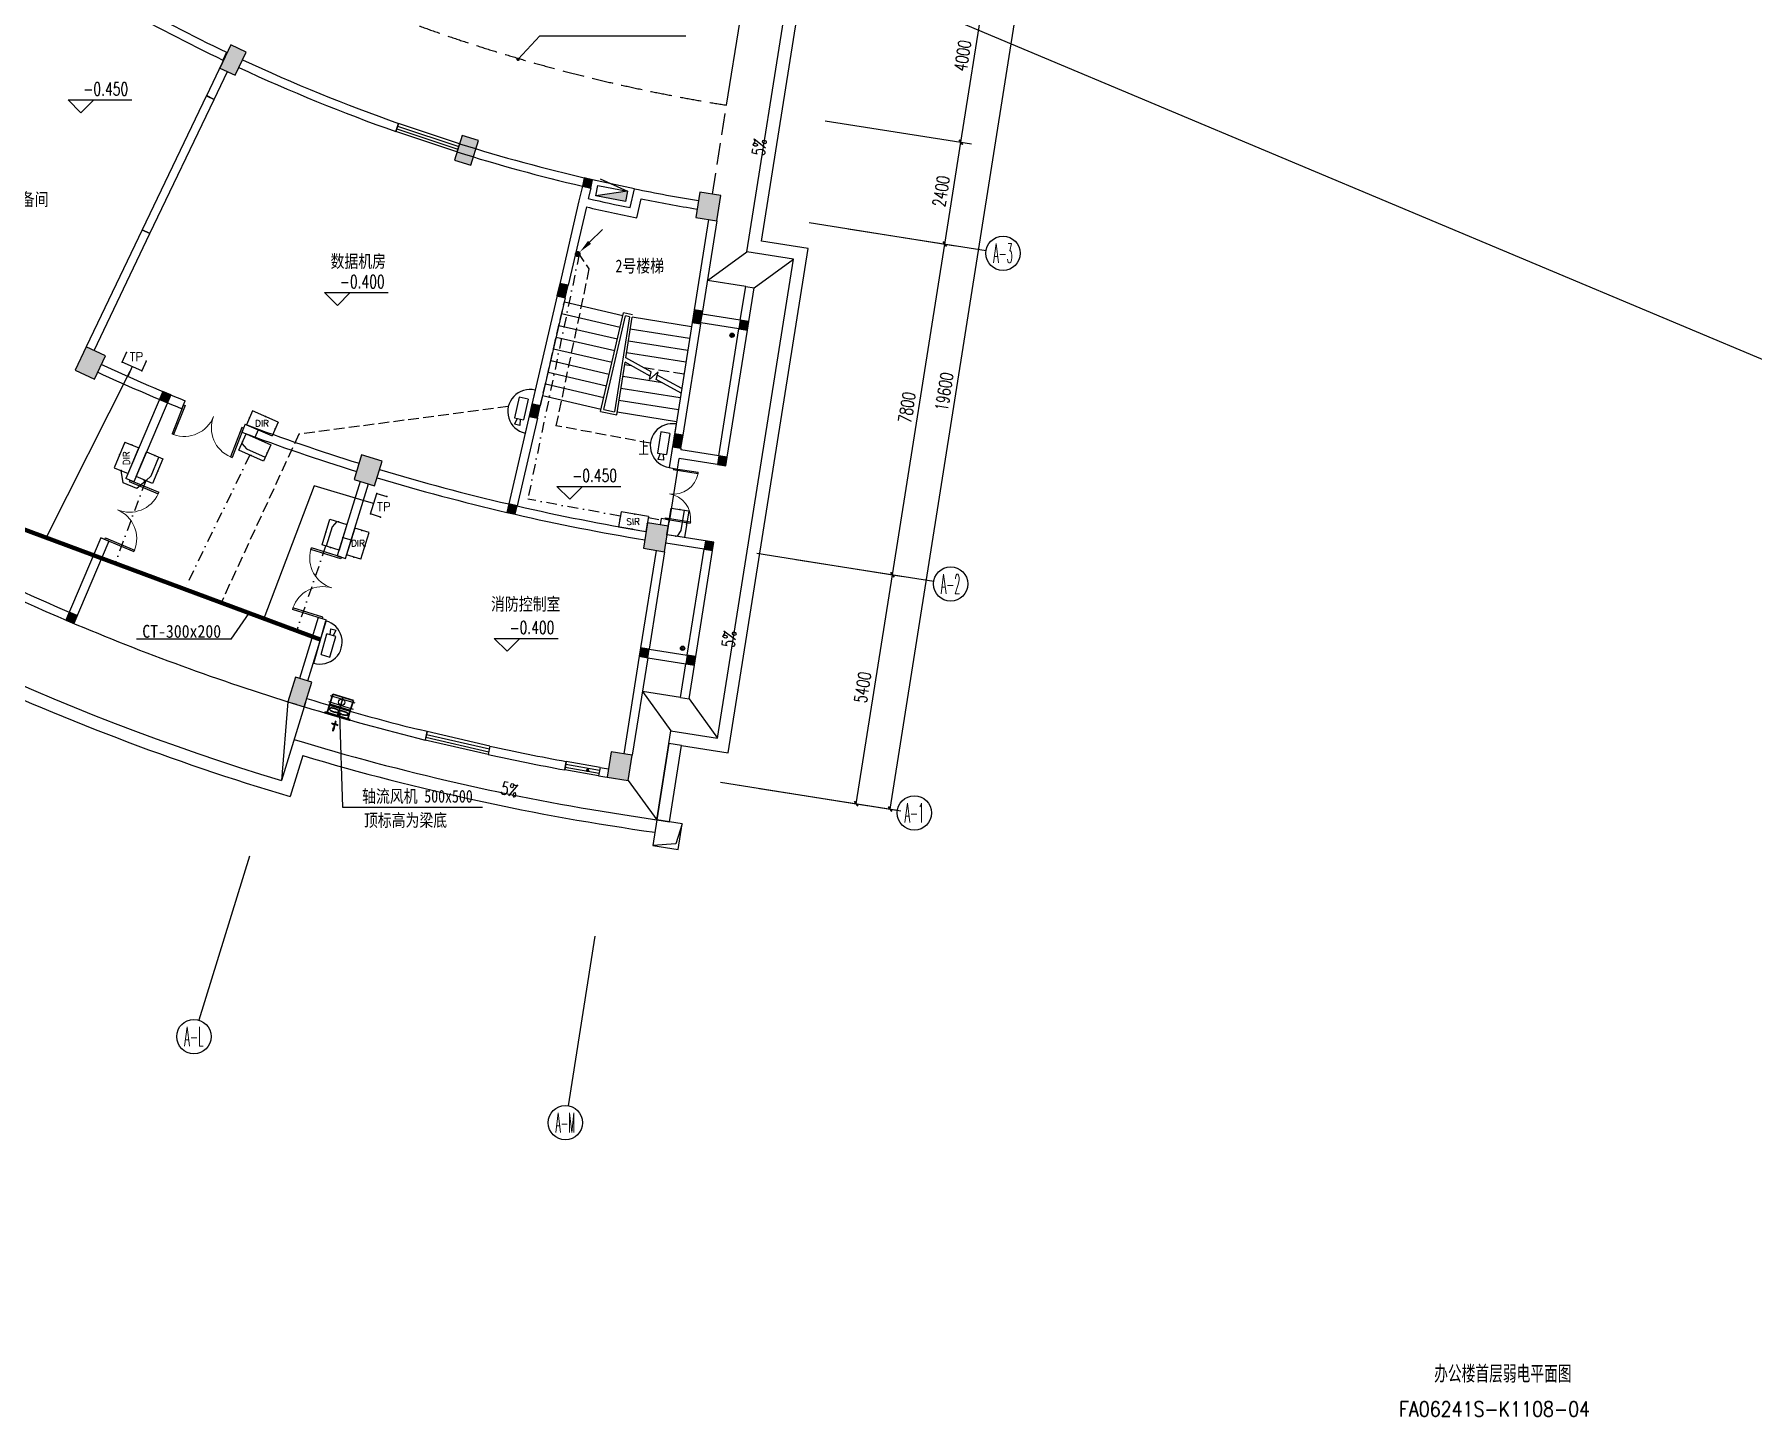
# Model space of a CAD drawing. Extents: x 13680 to 1640314, y -473492 to 65390.
# Drawn here: x 1234053 to 1274083, y -456456 to -424254 of the extents above; entities that cross this region are included whole.
import ezdxf
from ezdxf.enums import TextEntityAlignment as Align

# ---------------------------------------------------------------- set-up
doc = ezdxf.new("R2010")
doc.units = 0
doc.header["$LTSCALE"] = 1000
doc.header["$MEASUREMENT"] = 0
for name, pattern in [('CENTER', [2, 1.25, -0.25, 0.25, -0.25]), ('DASH', [0.35, 0.25, -0.1]), ('DASHDOT', [1, 0.5, -0.25, 0, -0.25])]:
    doc.linetypes.add(name, pattern=pattern)
for name, color, linetype in [('0-桥架', 120, 'Continuous'), ('0-电气文字', 6, 'Continuous'), ('ACS_PFG_FL', 2, 'Continuous'), ('ACS_PFG_FM', 7, 'Continuous'), ('ACS_PFG_FM_F', 7, 'Continuous'), ('ACS_PFG_FRZX', 5, 'CENTER'), ('AXIS', 1, 'Continuous'), ('AXIS_TEXT', 7, 'Continuous'), ('COLUMN', 255, 'Continuous'), ('DIM_ELEV', 3, 'Continuous'), ('DIM_LEAD', 4, 'Continuous'), ('DIM_SYMB', 3, 'Continuous'), ('EQUIP-通讯', 6, 'Continuous'), ('LINE', 123, 'Continuous'), ('LWIRE', 4, 'Continuous'), ('PUB_HATCH', 8, 'Continuous'), ('PUB_TEXT', 7, 'Continuous'), ('S-提资20140812', 6, 'Continuous'), ('S-消防器材提资', 2, 'Continuous'), ('STAIR', 2, 'Continuous'), ('TEL_TEXT', 7, 'Continuous'), ('WALL', 255, 'Continuous'), ('WINDOW', 2, 'Continuous'), ('WIRE-照明', 120, 'Continuous'), ('安保设备SA', 241, 'Continuous'), ('室外建筑', 8, 'Continuous'), ('洁具', 5, 'Continuous')]:
    doc.layers.add(name, color=color, linetype=linetype)
doc.layers.add('ACS_KT_SB', color=4, linetype='Continuous', lineweight=35)
doc.layers.add('ACS_PFG_F2', color=31, linetype='Continuous', lineweight=35)
doc.styles.add('-宋体', font='', dxfattribs={"width": 1.3})
doc.styles.add('_HZTXT', font='txt.shx', dxfattribs={"width": 0.8, "bigfont": 'HZTXT.shx'})
doc.styles.add('_TCH_AXIS', font='COMPLEX', dxfattribs={"bigfont": 'GBCBIG'})
doc.styles.add('_TCH_DIM', font='SIMPLEX', dxfattribs={"bigfont": 'GBCBIG'})
doc.styles.add('_TCH_DIM_T3', font='SIMPLEX', dxfattribs={"width": 0.705882, "bigfont": 'GBCBIG'})
doc.styles.add('_TEL_DIM', font='SIMPLEX', dxfattribs={"width": 0.8, "height": 3.5, "bigfont": 'HZTXT'})
doc.styles.get("Standard").update_dxf_attribs({"font": 'haiwenrs.shx', "bigfont": 'hztxt.shx'})
doc.styles.add('TK', font='GEDITXT.SHX', dxfattribs={"width": 0.85, "height": 3.5, "bigfont": 'DXT.SHX'})
doc.styles.add('宋体', font='', dxfattribs={"width": 0.8})
doc.styles.get('-宋体').set_extended_font_data('NSimSun')
doc.styles.get('宋体').set_extended_font_data('SimSun')
doc.dimstyles.new('_TCH_ARCH&&100', dxfattribs={"dimtxt": 297.5, "dimasz": 100, "dimexe": 250, "dimexo": 300, "dimgap": 126.25, "dimtad": 1, "dimdec": 0, "dimzin": 0, "dimdsep": 46, "dimtxsty": '_TCH_DIM_T3', "dimblk": 'ARCHTICK', "dimcen": 0.09, "dimclrt": 7, "dimazin": 2, "dimtfac": 1, "dimtdec": 0, "dimtix": 1, "dimtmove": 2, "dimatfit": 3, "dimfxl": 1, "dimtolj": 1, "dimtzin": 0, "dimarcsym": 0})

# ---------------------------------------------------------------- blocks, each defined once
blk = doc.blocks.new('SFFH3')
for p, q in [((-3.99, 0.32), (-5.84, 0.01)), ((-3.99, -0.31), (-5.84, 0.01)), ((-3.99, 0.01), (-3.99, 0.32)), ((0.01, 0.01), (-3.99, 0.01)), ((-3.99, 0.01), (-3.99, -0.31)), ((-1.9, 1.95), (-1.9, 0)), ((-1.41, 0.01), (-1.9, 1.95)), ((-2.4, 0), (-1.9, -1.95)), ((-1.9, -1.95), (-1.9, 0))]:
    blk.add_line(p, q)
blk = doc.blocks.new('排气扇')
at = {"layer": 'ACS_KT_SB'}
h = blk.add_hatch(dxfattribs=at)
h.set_pattern_fill('ANSI31', color=8, scale=50, style=0)
h.set_pattern_definition([(225.001586, (-377662.834, 306626.8735), (-4.419539714, 4.41929505), [])])
h.paths.add_polyline_path([(260846, -315270), (260846, -315250), (260810, -315250), (260810, -315270)])
h.paths.add_polyline_path([(261373, -315250), (261373, -315270), (261409, -315270), (261409, -315250)])
at = {"layer": 'ACS_KT_SB', "color": 8}
for p, q in [((260846, -315270), (260846, -315250)), ((261373, -315270), (261373, -315250))]:
    blk.add_line(p, q, dxfattribs=at)
at = {"layer": 'ACS_KT_SB'}
for p, q in [((260860, -315470), (260860, -315270)), ((261359, -315270), (260860, -315270)), ((261109, -315270), (261109, -315470)), ((261359, -315270), (261359, -315470)), ((260860, -315470), (261359, -315470))]:
    blk.add_line(p, q, dxfattribs=at)
at = {"layer": 'ACS_KT_SB', "color": 8}
blk.add_lwpolyline([(260810, -315270), (260810, -315250), (261409, -315250), (261409, -315270)], close=True, dxfattribs=at)
at = {"layer": 'ACS_KT_SB'}
for centre, major_axis, start_param, end_param in [((260899, -315369), (16.7, 0), 2.279751, 3.140762), ((260899, -315369), (-16.7, 0), 0.000825, 0.861837), ((260945, -315422), (-86.8, 0), -1.228897, -0.86101), ((260945, -315316), (86.8, 0), 4.002547, 4.370434), ((260976, -315509), (179, 0), 1.716967, 1.912511), ((260976, -315230), (-179, 0), 1.229009, 1.424552), ((260996, -315647), (-318, 0), -1.570787, -1.424433), ((260996, -315091), (-318, 0), 1.424447, 1.5708), ((260996, -315647), (-318, 0), 4.56604, 4.712393), ((260996, -315091), (-318, 0), 1.57082, 1.717174), ((261016, -315509), (-179, 0), 4.370686, 4.56623), ((261016, -315230), (-179, 0), 1.717208, 1.912752), ((261047, -315422), (86.8, 0), 0.860951, 1.228838), ((261047, -315316), (-86.8, 0), 1.913268, 2.281155), ((261093, -315369), (-16.7, 0), 3.142069, 4.003081), ((261093, -315369), (-16.7, 0), 2.280793, 3.141805), ((261126, -315369), (-16.7, 0), -0.860948, 0.000063), ((261126, -315369), (16.7, 0), 3.141534, 4.002546), ((261172, -315422), (86.8, 0.1), 1.912043, 2.27993), ((261172, -315316), (-86.8, 0), 0.861294, 1.229181), ((261203, -315509), (179, 0), 1.717044, 1.912588), ((261203, -315230), (179, 0), 4.370386, 4.56593), ((261223, -315647), (-318, 0), -1.570784, -1.42443), ((261223, -315091), (318, 0), 4.566017, 4.712371), ((261223, -315647), (318, 0), 1.424412, 1.570766), ((261223, -315091), (-318, 0), 1.570799, 1.717152), ((261243, -315509), (-179, 0), 4.37066, 4.566204), ((261243, -315230), (-179, 0), 1.717332, 1.912876), ((261274, -315422), (-86.8, 0), 4.002959, 4.370846), ((261274, -315316), (86.8, 0), -1.229195, -0.861308), ((261320, -315369), (16.7, 0), -0.000431, 0.860581), ((261320, -315369), (-16.7, 0), 2.280991, 3.142003)]:
    blk.add_ellipse(centre, major_axis=major_axis, ratio=1, start_param=start_param, end_param=end_param, dxfattribs=at)
at = {"layer": 'ACS_KT_SB', "color": 8, "xscale": 43.19999997317555, "yscale": 43.19999997317555, "zscale": 0.8639999999998691, "rotation": 270}
blk.add_blockref('SFFH3', (261109, -315141), dxfattribs=at)
blk = doc.blocks.new('*U283', base_point=(621032, -638571))
at = {"layer": 'ACS_PFG_FL'}
for p, q in [((620957, -638271), (620957, -638871)), ((621107, -638271), (621107, -638871))]:
    blk.add_line(p, q, dxfattribs=at)
at = {"layer": 'ACS_PFG_FM'}
for p, q in [((620957, -638321), (621107, -638321)), ((620957, -638821), (621107, -638821))]:
    blk.add_line(p, q, dxfattribs=at)
at = {"layer": 'ACS_PFG_FM_F'}
blk.add_line((621162, -638571), (620902, -638571), dxfattribs=at)
blk.add_circle((621032, -638571), 75, dxfattribs=at)
blk = doc.blocks.new('A$C04FC0410')
at = {"layer": 'ACS_PFG_F2'}
for p, q in [((50, 830), (50, 581)), ((50, 830), (550, 830)), ((550, 581), (550, 830))]:
    blk.add_line(p, q, dxfattribs=at)
at = {"layer": 'ACS_PFG_FRZX'}
blk.add_line((300, 581), (300, 830), dxfattribs=at)
at = {"layer": 'ACS_KT_SB', "xscale": -1, "rotation": 180.0015859912697}
blk.add_blockref('排气扇', (-260801, -314896), dxfattribs=at)
at = {"layer": 'ACS_PFG_FM_F', "rotation": 90}
blk.add_blockref('*U283', (300, 709), dxfattribs=at)
blk = doc.blocks.new('xfx-gz')
at = {"layer": 'S-消防器材提资'}
blk.add_hatch(color=8, dxfattribs=at).paths.add_polyline_path([(0, 240), (0, 0), (700, 0)])
at = {"layer": 'S-消防器材提资', "color": 8}
for p, q in [((678, 408), (0, 240)), ((0, 240), (700, 0))]:
    blk.add_line(p, q, dxfattribs=at)
blk.add_lwpolyline([(700, 0), (700, 240), (0, 240), (0, 0)], close=True, dxfattribs=at)
blk = doc.blocks.new('$DorLib2D$00000002')
for p, q in [((-0.5, 0), (-0.5, 0.4875)), ((-0.475, 0.4875), (-0.5, 0.4875)), ((-0.475, 0), (-0.475, 0.4875)), ((0.475, 0), (0.475, 0.4875)), ((0.475, 0.4875), (0.5, 0.4875)), ((0.5, 0), (0.5, 0.4875)), ((-0.5, 0), (-0.475, 0)), ((0.5, 0), (0.475, 0))]:
    blk.add_line(p, q)
at = {"lineweight": 13}
for centre, start, end in [((-0.4875, 0), 0, 88.53072), ((0.4875, 0), 91.46928, 180)]:
    blk.add_arc(centre, 0.4875, start, end, dxfattribs=at)
blk = doc.blocks.new('$TCHSYS$WIN2D')
for p, q in [((-0.5, 0.5), (0.5, 0.5)), ((-0.5, 0.5), (-0.5, -0.5)), ((0.5, 0.5), (0.5, -0.5)), ((0.5, 0.167), (-0.5, 0.167)), ((0.5, -0.167), (-0.5, -0.167)), ((-0.5, -0.5), (0.5, -0.5))]:
    blk.add_line(p, q)
blk = doc.blocks.new('_ArchTick')
at = {"color": 0, "linetype": 'ByBlock', "const_width": 0.4}
blk.add_lwpolyline([(-0.5, -0.5), (0.5, 0.5)], dxfattribs=at)
blk = doc.blocks.new('*D303')
at = {"layer": 'AXIS', "color": 0, "lineweight": -2, "transparency": 16777216}
for p, q in [((1246839, -452505), (1250246, -453045)), ((1249154, -458339), (1249999, -453005)), ((1245994, -457838), (1249401, -458378))]:
    blk.add_line(p, q, dxfattribs=at)
at = {"layer": 'Defpoints', "color": 0, "transparency": 16777216}
for p in [(1246542, -452458), (1249999, -453005), (1245698, -457791)]:
    blk.add_point(p, dxfattribs=at)
at = {"layer": 'AXIS', "color": 0, "lineweight": -2, "transparency": 16777216, "xscale": 100, "yscale": 100, "zscale": 100}
for p, rotation in [((1249999, -453005), 80.99988415222704), ((1249154, -458339), 260.999884152227)]:
    blk.add_blockref('_ArchTick', p, dxfattribs=dict(at, rotation=rotation))
at = {"layer": 'AXIS', "color": 7, "transparency": 16777216, "insert": (1249305, -455629), "char_height": 297.5, "attachment_point": 5, "rotation": 80.9999, "style": '_TCH_DIM_T3'}
blk.add_mtext('\\A1;5400', dxfattribs=at)
blk = doc.blocks.new('*D304')
at = {"layer": 'AXIS', "color": 0, "lineweight": -2, "transparency": 16777216}
for p, q in [((1248059, -444801), (1251466, -445341)), ((1249999, -453005), (1251219, -445301)), ((1246839, -452505), (1250246, -453045))]:
    blk.add_line(p, q, dxfattribs=at)
at = {"layer": 'Defpoints', "color": 0, "transparency": 16777216}
for p in [(1247763, -444754), (1251219, -445301), (1246542, -452458)]:
    blk.add_point(p, dxfattribs=at)
at = {"layer": 'AXIS', "color": 0, "lineweight": -2, "transparency": 16777216, "xscale": 100, "yscale": 100, "zscale": 100}
for p, rotation in [((1251219, -445301), 80.99988415222737), ((1249999, -453005), 260.9998841522274)]:
    blk.add_blockref('_ArchTick', p, dxfattribs=dict(at, rotation=rotation))
at = {"layer": 'AXIS', "color": 7, "transparency": 16777216, "insert": (1250338, -449110), "char_height": 297.5, "attachment_point": 5, "rotation": 80.9999, "style": '_TCH_DIM_T3'}
blk.add_mtext('\\A1;7800', dxfattribs=at)
blk = doc.blocks.new('*D305')
at = {"layer": 'AXIS', "color": 0, "lineweight": -2, "transparency": 16777216}
for p, q in [((1248434, -442430), (1251842, -442970)), ((1251219, -445301), (1251595, -442931)), ((1248059, -444801), (1251466, -445341))]:
    blk.add_line(p, q, dxfattribs=at)
at = {"layer": 'Defpoints', "color": 0, "transparency": 16777216}
for p in [(1248138, -442383), (1251595, -442931), (1247763, -444754)]:
    blk.add_point(p, dxfattribs=at)
at = {"layer": 'AXIS', "color": 0, "lineweight": -2, "transparency": 16777216, "xscale": 100, "yscale": 100, "zscale": 100}
for p, rotation in [((1251595, -442931), 80.99988415222683), ((1251219, -445301), 260.9998841522269)]:
    blk.add_blockref('_ArchTick', p, dxfattribs=dict(at, rotation=rotation))
at = {"layer": 'AXIS', "color": 7, "transparency": 16777216, "insert": (1251136, -444073), "char_height": 297.5, "attachment_point": 5, "rotation": 80.9999, "style": '_TCH_DIM_T3'}
blk.add_mtext('\\A1;2400', dxfattribs=at)
blk = doc.blocks.new('*D306')
at = {"layer": 'AXIS', "color": 0, "lineweight": -2, "transparency": 16777216}
for p, q in [((1249060, -438480), (1252468, -439019)), ((1251595, -442931), (1252221, -438980)), ((1248434, -442430), (1251842, -442970))]:
    blk.add_line(p, q, dxfattribs=at)
at = {"layer": 'Defpoints', "color": 0, "transparency": 16777216}
for p in [(1248764, -438433), (1252221, -438980), (1248138, -442383)]:
    blk.add_point(p, dxfattribs=at)
at = {"layer": 'AXIS', "color": 0, "lineweight": -2, "transparency": 16777216, "xscale": 100, "yscale": 100, "zscale": 100}
for p, rotation in [((1252221, -438980), 80.99988415222755), ((1251595, -442931), 260.9998841522275)]:
    blk.add_blockref('_ArchTick', p, dxfattribs=dict(at, rotation=rotation))
at = {"layer": 'AXIS', "color": 7, "transparency": 16777216, "insert": (1251636, -440913), "char_height": 297.5, "attachment_point": 5, "rotation": 80.9999, "style": '_TCH_DIM_T3'}
blk.add_mtext('\\A1;4000', dxfattribs=at)
blk = doc.blocks.new('*D307')
at = {"layer": 'AXIS', "color": 0, "lineweight": -2, "transparency": 16777216}
for p, q in [((1249060, -438480), (1253258, -439145)), ((1249945, -458464), (1253011, -439105)), ((1245994, -457838), (1250192, -458503))]:
    blk.add_line(p, q, dxfattribs=at)
at = {"layer": 'Defpoints', "color": 0, "transparency": 16777216}
for p in [(1248764, -438433), (1253011, -439105), (1245698, -457791)]:
    blk.add_point(p, dxfattribs=at)
at = {"layer": 'AXIS', "color": 0, "lineweight": -2, "transparency": 16777216, "xscale": 100, "yscale": 100, "zscale": 100}
for p, rotation in [((1253011, -439105), 80.9998841522272), ((1249945, -458464), 260.9998841522272)]:
    blk.add_blockref('_ArchTick', p, dxfattribs=dict(at, rotation=rotation))
at = {"layer": 'AXIS', "color": 7, "transparency": 16777216, "insert": (1251206, -448742), "char_height": 297.5, "attachment_point": 5, "rotation": 80.9999, "style": '_TCH_DIM_T3'}
blk.add_mtext('\\A1;19600', dxfattribs=at)
blk = doc.blocks.new('$equip$00001867')
for p, q in [((-0.5, 0.499), (-0.5, 0.999)), ((0.5, 0.999), (0.5, 0.499)), ((0.5, 0.499), (-0.5, 0.499)), ((0, 0.5), (0, 0))]:
    blk.add_line(p, q)
for p in [(-0.5, 0.999), (0.5, 0.999), (-0.5, 0.499), (0, 0), (0.5, 0.499)]:
    blk.add_point(p)
at = {"color": 7, "style": '_TEL_DIM'}
blk.add_attdef('$TEXT$', text='', height=0.4, dxfattribs=at).set_placement((0, 0.999), align=Align.MIDDLE_CENTER)
at = {"color": 7, "style": '_TEL_DIM', "flags": 1}
blk.add_attdef('A', text='', height=0.00002, dxfattribs=at).set_placement((0, 0), align=Align.MIDDLE_CENTER)
blk = doc.blocks.new('$TelecSys$00000078')
for p, q in [((1.15, 1.15), (0.55, 0.55)), ((0.104, 0.104), (0.104, 0.104)), ((-0.104, -0.104), (-0.104, -0.104))]:
    blk.add_line(p, q)
at = {"const_width": 0.142}
blk.add_lwpolyline([(-0.071, 0, 1), (0.071, 0, 1)], format="xyb", close=True, dxfattribs=at)
blk.add_solid([(0.62, 0.48), (0.48, 0.62), (0.1, 0.1)])
at = {"width": 0.8, "flags": 9}
blk.add_attdef('A', (0, 0), '', height=0.00002, dxfattribs=at)
blk = doc.blocks.new('$equip$00001889')
for p, q in [((-0.65, 0.35), (-0.65, -0.35)), ((0.65, 0.35), (-0.65, 0.35)), ((0.65, 0.35), (0.65, -0.35)), ((-0.65, -0.35), (0.65, -0.35))]:
    blk.add_line(p, q)
for p in [(-0.65, 0), (0, 0.35), (0.65, 0), (0, -0.35)]:
    blk.add_point(p)
at = {"color": 7, "style": '_TEL_DIM'}
blk.add_attdef('$TEXT$', text='', height=0.3, dxfattribs=at).set_placement((-0.02, -0.003), align=Align.MIDDLE_CENTER)
at = {"color": 7, "style": '_TEL_DIM', "flags": 1}
blk.add_attdef('A', text='', height=0.00002, dxfattribs=at).set_placement((0, 0), align=Align.MIDDLE_CENTER)
blk = doc.blocks.new('$equip$00001876')
at = {"color": 0, "linetype": 'Continuous'}
blk.add_lwpolyline([(-0.625, 0.415), (0.625, 0.415), (0.625, -0.415), (-0.625, -0.415)], close=True, dxfattribs=at)
blk.add_lwpolyline([(0.625, 0.075), (0.325, 0.215), (-0.625, 0.215)], dxfattribs=at)
for p in [(-0.625, 0), (0, 0.415), (0.625, 0), (0, -0.415)]:
    blk.add_point(p)
at = {"layer": 'TEL_TEXT', "style": '_TEL_DIM', "flags": 1}
blk.add_attdef('A', text='', height=0.00002, dxfattribs=at).set_placement((0, 0), align=Align.MIDDLE_CENTER)
blk = doc.blocks.new('A$C59FF3FA0')
at = {"layer": '安保设备SA'}
for p, q in [((0, 724), (1426, 724)), ((334, 575), (334, 273)), ((334, 575), (1024, 575)), ((1024, 273), (1024, 575)), ((334, 273), (1024, 273)), ((1024, 461), (1224, 500)), ((1024, 361), (1224, 322)), ((1224, 500), (1224, 322))]:
    blk.add_line(p, q, dxfattribs=at)
blk.add_ellipse((713, 713), major_axis=(-713, 11), ratio=1, start_param=0.00047, end_param=3.17192, dxfattribs=at)
blk = doc.blocks.new('1FX')
at = {"layer": 'PUB_HATCH'}
for points in [[(1234327.9, -441201), (1234689.8, -441371.3), (1234945.3, -440828.4), (1234583.4, -440658.1)], [(1239798, -443347.5), (1240180.4, -443465.1), (1240356.8, -442891.6), (1239974.5, -442774)], [(1245911.1, -444764.4), (1246005, -444171.8), (1245511.1, -444093.6), (1245417.3, -444686.2)], [(1242377.9, -446555.8), (1242445.6, -446263.5), (1242250.8, -446218.4), (1242183, -446510.6)], [(1245532, -447159.6), (1245579, -446863.3), (1245381.4, -446832), (1245334.5, -447128.3)], [(1230961.6, -448237.3), (1231414, -448450.2), (1231669.5, -447907.3), (1231217, -447694.4)], [(1241727.9, -449361.6), (1241795.6, -449069.3), (1241600.8, -449024.1), (1241533.1, -449316.4)], [(1245073.8, -450053.4), (1245120.8, -449757.1), (1244923.2, -449725.8), (1244876.3, -450022.1)], [(1237456.7, -450788), (1237934.6, -450935), (1238111.1, -450361.5), (1237633.2, -450214.5)], [(1244690.9, -452468.4), (1244784.8, -451875.8), (1244290.9, -451797.6), (1244197.1, -452390.2)], [(1235916.7, -455964), (1236299, -456081.6), (1236475.4, -455508.1), (1236093.1, -455390.5)], [(1243846.2, -457801.9), (1243940, -457209.3), (1243446.2, -457131.1), (1243352.3, -457723.7)]]:
    blk.add_hatch(color=256, dxfattribs=at).paths.add_polyline_path(points)
at = {"layer": 'PUB_HATCH', "linetype": 'ByBlock'}
for points in [[(1242775.7, -443953.5), (1242970.5, -443998.7), (1243015.7, -443803.8), (1242820.8, -443758.7)], [(1246621.9, -447306.9), (1246653.2, -447109.4), (1246455.6, -447078.1), (1246424.4, -447275.6)], [(1232923.9, -448921), (1233108.2, -448998.8), (1233186, -448814.5), (1233001.7, -448736.7)], [(1246121.6, -450467.1), (1246152.9, -450269.5), (1245955.4, -450238.3), (1245924.1, -450435.8)], [(1241014.4, -451552.1), (1241209.3, -451597.2), (1241254.4, -451402.4), (1241059.6, -451357.2)], [(1245808.7, -452442.9), (1245840, -452245.4), (1245642.4, -452214.1), (1245611.2, -452411.7)], [(1230744.9, -454061.7), (1230929, -454139.8), (1231007.1, -453955.6), (1230822.9, -453877.6)], [(1244299.8, -454937.6), (1244331.1, -454740.1), (1244133.5, -454708.8), (1244102.2, -454906.3)], [(1245386.3, -455109.7), (1245417.6, -454912.2), (1245220.1, -454880.9), (1245188.8, -455078.4)]]:
    blk.add_hatch(color=256, dxfattribs=at).paths.add_polyline_path(points)
at = {"layer": '洁具'}
h = blk.add_hatch(dxfattribs=at)
h.set_pattern_fill('ANSI31', color=256, scale=20, style=0)
h.set_pattern_definition([(141.32544, (1346715.297, -529469.392), (19.840451, 24.787477), [])])
h.paths.add_polyline_path([(1246215.2, -447432.2, -1), (1246314.5, -447421.2, -1)])
h = blk.add_hatch(dxfattribs=at)
h.set_pattern_fill('ANSI31', color=256, scale=20, style=0)
h.set_pattern_definition([(141.32544, (1345560.61, -536759.808), (19.840451, 24.787477), [])])
h.paths.add_polyline_path([(1245060.5, -454722.6, -1), (1245159.9, -454711.6, -1)])
at = {"layer": 'AXIS'}
for p, q in [((1248970.4, -444945.2), (1252180.4, -445453.7)), ((1247750.2, -452649.2), (1250960.2, -453157.6)), ((1246905.5, -457982.7), (1250115.5, -458491.1)), ((1235019.9, -459559.2), (1233843.8, -463382.4)), ((1243069.7, -461425.1), (1242444, -465375.8))]:
    blk.add_line(p, q, dxfattribs=at)
for centre in [(1252575.5, -445516.2), (1251355.3, -453220.2), (1250510.5, -458553.7), (1233726.1, -463764.7), (1242381.4, -465770.9)]:
    blk.add_circle(centre, 400, dxfattribs=at)
at = {"layer": 'COLUMN'}
for p, q in [((1234583.4, -440658.1), (1234327.9, -441201)), ((1234945.3, -440828.4), (1234583.4, -440658.1)), ((1234689.8, -441371.3), (1234945.3, -440828.4)), ((1234327.9, -441201), (1234689.8, -441371.3)), ((1239974.5, -442774), (1239798, -443347.5)), ((1240356.8, -442891.6), (1239974.5, -442774)), ((1240180.4, -443465.1), (1240356.8, -442891.6)), ((1239798, -443347.5), (1240180.4, -443465.1)), ((1245511.1, -444093.6), (1245417.3, -444686.2)), ((1246005, -444171.8), (1245511.1, -444093.6)), ((1245911.1, -444764.4), (1246005, -444171.8)), ((1245417.3, -444686.2), (1245911.1, -444764.4)), ((1231217, -447694.4), (1230961.6, -448237.3)), ((1231669.5, -447907.3), (1231217, -447694.4)), ((1231414, -448450.2), (1231669.5, -447907.3)), ((1230961.6, -448237.3), (1231414, -448450.2)), ((1237633.2, -450214.5), (1237456.7, -450788)), ((1238111.1, -450361.5), (1237633.2, -450214.5)), ((1237934.6, -450935), (1238111.1, -450361.5)), ((1237456.7, -450788), (1237934.6, -450935)), ((1244290.9, -451797.6), (1244197.1, -452390.2)), ((1244784.8, -451875.8), (1244290.9, -451797.6)), ((1244690.9, -452468.4), (1244784.8, -451875.8)), ((1244197.1, -452390.2), (1244690.9, -452468.4)), ((1236093.1, -455390.5), (1235916.7, -455964)), ((1236475.4, -455508.1), (1236093.1, -455390.5)), ((1236299, -456081.6), (1236475.4, -455508.1)), ((1235916.7, -455964), (1236299, -456081.6)), ((1243446.2, -457131.1), (1243352.3, -457723.7)), ((1243940, -457209.3), (1243446.2, -457131.1)), ((1243846.2, -457801.9), (1243940, -457209.3)), ((1243352.3, -457723.7), (1243846.2, -457801.9))]:
    blk.add_line(p, q, dxfattribs=at)
at = {"layer": 'COLUMN', "linetype": 'ByBlock'}
for p, q in [((1242820.8, -443758.7), (1242775.7, -443953.5)), ((1243015.7, -443803.8), (1242820.8, -443758.7)), ((1242970.5, -443998.7), (1243015.7, -443803.8)), ((1242775.7, -443953.5), (1242970.5, -443998.7)), ((1246455.6, -447078.1), (1246424.4, -447275.6)), ((1246653.2, -447109.4), (1246455.6, -447078.1)), ((1246621.9, -447306.9), (1246653.2, -447109.4)), ((1246424.4, -447275.6), (1246621.9, -447306.9)), ((1233001.7, -448736.7), (1232923.7, -448920.9)), ((1232923.7, -448920.9), (1233107.8, -448998.9)), ((1233108.2, -448998.8), (1233186, -448814.5)), ((1245955.4, -450238.3), (1245924.1, -450435.8)), ((1246152.9, -450269.5), (1245955.4, -450238.3)), ((1246121.6, -450467.1), (1246152.9, -450269.5)), ((1245924.1, -450435.8), (1246121.6, -450467.1)), ((1241059.6, -451357.2), (1241014.4, -451552.1)), ((1241254.4, -451402.4), (1241059.6, -451357.2)), ((1241209.3, -451597.2), (1241254.4, -451402.4)), ((1241014.4, -451552.1), (1241209.3, -451597.2)), ((1245642.4, -452214.1), (1245611.2, -452411.7)), ((1245840, -452245.4), (1245642.4, -452214.1)), ((1245808.7, -452442.9), (1245840, -452245.4)), ((1245611.2, -452411.7), (1245808.7, -452442.9)), ((1230822.9, -453877.6), (1230744.9, -454061.7)), ((1231007.1, -453955.6), (1230822.9, -453877.6)), ((1230744.9, -454061.7), (1230929, -454139.8)), ((1230929, -454139.8), (1231007.1, -453955.6)), ((1244133.5, -454708.8), (1244102.2, -454906.3)), ((1244331.1, -454740.1), (1244133.5, -454708.8)), ((1244102.2, -454906.3), (1244299.8, -454937.6)), ((1244299.8, -454937.6), (1244331.1, -454740.1)), ((1245220.1, -454880.9), (1245188.8, -455078.4)), ((1245188.8, -455078.4), (1245386.3, -455109.7)), ((1245417.6, -454912.2), (1245220.1, -454880.9)), ((1245386.3, -455109.7), (1245417.6, -454912.2)), ((1239163.8, -456657.8), (1238968.9, -456612.6)), ((1239118.6, -456852.6), (1239163.8, -456657.8))]:
    blk.add_line(p, q, dxfattribs=at)
at = {"layer": 'DIM_ELEV'}
for p, q in [((1231094.7, -442242.8), (1230794.7, -441942.8)), ((1230794.7, -441942.8), (1232281.7, -441942.8)), ((1231094.7, -442242.8), (1231394.7, -441942.8)), ((1237068.9, -446732.5), (1236768.9, -446432.5)), ((1236768.9, -446432.5), (1238255.9, -446432.5)), ((1237068.9, -446732.5), (1237368.9, -446432.5)), ((1242482.3, -451246.7), (1242182.3, -450946.7)), ((1242182.3, -450946.7), (1243669.3, -450946.7)), ((1242482.3, -451246.7), (1242782.3, -450946.7)), ((1241022.6, -454788.2), (1240722.6, -454488.2)), ((1240722.6, -454488.2), (1242209.7, -454488.2)), ((1241022.6, -454788.2), (1241322.6, -454488.2))]:
    blk.add_line(p, q, dxfattribs=at)
for points in [[(1245621.6, -448012.3, 0, 0, 0), (1245872.7, -447781.1, 80, 0, 0), (1246093.3, -447577.8, 0, 0, 0)], [(1244789.1, -453925.5, 0, 0, 0), (1244917, -454241.9, 80, 0, 0), (1245029.3, -454520.1, 0, 0, 0)]]:
    blk.add_lwpolyline(points, format="xyseb", dxfattribs=at)
at = {"layer": 'DIM_LEAD'}
for p, q in [((1241279.2, -440997.2), (1241783.3, -440451.5)), ((1241783.3, -440451.5), (1245184.3, -440451.5)), ((1237121.6, -456249.6), (1237191.4, -458418.5)), ((1237191.4, -458418.5), (1240446.6, -458418.5))]:
    blk.add_line(p, q, dxfattribs=at)
at = {"layer": 'DIM_LEAD', "const_width": 40}
for points in [[(1241265.6, -441011.9, 1), (1241292.8, -440982.5, 1)], [(1237120.9, -456229.6, 1), (1237122.2, -456269.6, 1)], [(1237120.9, -456229.6, 1), (1237122.2, -456269.6, 1)], [(1242898.4, -457543.2, 1), (1242900.2, -457583.2, 1)]]:
    blk.add_lwpolyline(points, format="xyb", close=True, dxfattribs=at)
at = {"layer": 'DIM_SYMB'}
for points in [[(1247029, -443840, 0, 0, 0), (1247219.1, -442639.7, 80, 0, 0), (1247266, -442343.4, 0, 0, 0)], [(1244198, -449829.8, 0, 0, 0), (1244317.8, -449073.4, 80, 0, 0), (1244364.8, -448777.1, 0, 0, 0)], [(1240402.8, -458126, 0, 0, 0), (1241341.2, -458321.7, 80, 0, 0), (1241634.9, -458382.9, 0, 0, 0)]]:
    blk.add_lwpolyline(points, format="xyseb", dxfattribs=at)
at = {"layer": 'LINE', "linetype": 'DASH', "ltscale": 2}
blk.add_line((1245807.4, -444140.5), (1246135.9, -442066.4), dxfattribs=at)
blk.add_arc((1252221.2, -403645.3), 38900, 236.70002, 261, dxfattribs=at)
at = {"layer": 'STAIR'}
for p, q in [((1246135.9, -442066.4), (1246448.8, -440091)), ((1246581.8, -446288.1), (1245692.2, -446147.2)), ((1242356.4, -446650), (1243720.2, -446966.2)), ((1242293.2, -446922.8), (1243657, -447238.9)), ((1243200.9, -449206.6), (1243733.8, -446907.7)), ((1243273.4, -449159.6), (1243779.2, -446977.7)), ((1243877.3, -446996.8), (1243526.9, -449209)), ((1243945.6, -446949), (1243733.8, -446907.7)), ((1243877.3, -446996.8), (1243779.2, -446977.7)), ((1243786.8, -447951.4), (1243936.2, -447008.2)), ((1245319, -447227.3), (1243936.2, -447008.2)), ((1242166.7, -447468.4), (1243530.6, -447784.5)), ((1242229.9, -447195.6), (1243593.8, -447511.7)), ((1245275.2, -447503.8), (1243892.4, -447284.8)), ((1242103.5, -447741.1), (1243467.3, -448057.2)), ((1245187.6, -448056.9), (1243804.8, -447837.9)), ((1245231.4, -447780.4), (1243848.6, -447561.4)), ((1241977, -448286.7), (1243340.9, -448602.8)), ((1242040.3, -448013.9), (1243404.1, -448330)), ((1243576.4, -449279.8), (1243770.2, -448056.3)), ((1243922.5, -448140), (1243761, -448114.5)), ((1244356.9, -448378.8), (1243770.2, -448056.3)), ((1244381.6, -448278.3), (1243786.8, -447951.4)), ((1244337, -448459.7), (1244381.6, -448278.3)), ((1244539.4, -448282.5), (1244337, -448459.7)), ((1244496.8, -448455.8), (1244539.4, -448282.5)), ((1241913.8, -448559.4), (1243277.7, -448875.5)), ((1245056.1, -448886.6), (1243673.4, -448667.6)), ((1244646.9, -448538.3), (1243717.2, -448391)), ((1245074.1, -448773.1), (1244496.8, -448455.8)), ((1245090.7, -448668.2), (1244521.5, -448355.3)), ((1241850.6, -448832.2), (1243214.4, -449148.3)), ((1245012.3, -449163.1), (1243629.6, -448944.1)), ((1243200.9, -449206.6), (1243576.4, -449279.8)), ((1243273.4, -449159.6), (1243526.9, -449209)), ((1244968.5, -449439.7), (1243585.8, -449220.7)), ((1245064.4, -455868.2), (1244174.7, -455727.6))]:
    blk.add_line(p, q, dxfattribs=at)
at = {"layer": 'STAIR', "linetype": 'DASH'}
for p, q in [((1241787.4, -449105), (1242356.4, -446650)), ((1245143.7, -448333.5), (1244214.1, -448186.2))]:
    blk.add_line(p, q, dxfattribs=at)
at = {"layer": 'STAIR'}
blk.add_arc((1252221.3, -403645.3), 54800, 247.03149, 252.89995, dxfattribs=at)
at = {"layer": 'WALL', "linetype": 'ByBlock'}
for p, q in [((1234455.6, -440929.5), (1234017, -441846.3)), ((1234489.5, -440834.3), (1234403.4, -441014.9)), ((1234197.4, -441932.7), (1234507.1, -441285.3)), ((1234017.8, -441844.6), (1232522.1, -444971.1)), ((1234017, -441846.3), (1234197.4, -441932.7)), ((1234198.2, -441931), (1234017.8, -441844.6)), ((1232702.5, -445057.4), (1234198.2, -441931)), ((1232522.1, -444971.1), (1231218.8, -447695.2)), ((1231399.7, -447780.4), (1232702.5, -445057.4)), ((1232702.5, -445057.4), (1232522.1, -444971.1)), ((1232522.1, -444971.1), (1232702.5, -445057.4)), ((1233001.8, -448736.5), (1232143.4, -450762)), ((1233186, -448814.5), (1232327.5, -450840.1)), ((1233186, -448814.5), (1233001.8, -448736.5)), ((1232327.5, -450840.1), (1232143.4, -450762)), ((1231558.3, -452142.4), (1230744.9, -454061.7)), ((1231742.5, -452220.5), (1230929, -454139.8)), ((1231742.5, -452220.5), (1231558.3, -452142.4)), ((1230929, -454139.8), (1230744.9, -454061.7))]:
    blk.add_line(p, q, dxfattribs=at)
at = {"layer": 'WALL'}
for p, q in [((1238429.3, -442680.5), (1238492.6, -442490.7)), ((1239915.7, -442964.7), (1239852.5, -443154.5)), ((1242696.7, -444294.5), (1242216.9, -446364.5)), ((1242775.7, -443953.5), (1242696.7, -444294.5)), ((1242970.5, -443998.7), (1242914.1, -444242.1)), ((1243891.5, -444453.8), (1243993.2, -444015.3)), ((1244042.5, -444688.3), (1244144.2, -444249.7)), ((1242868.9, -444436.9), (1242445.6, -446263.5)), ((1245713.6, -444733.1), (1245357.7, -446980.1)), ((1245911.1, -444764.4), (1245578.7, -446863.3)), ((1242250.8, -446218.4), (1242183, -446510.6)), ((1242445.6, -446263.5), (1242250.8, -446218.4)), ((1242377.9, -446555.8), (1242445.6, -446263.5)), ((1246455.6, -447078.1), (1246580.8, -446288)), ((1246580.8, -446288), (1246778.3, -446319.2)), ((1246653.2, -447109.4), (1246778.3, -446319.2)), ((1242216.9, -446364.5), (1241566.5, -449170.2)), ((1242377.8, -446555.8), (1241795.2, -449069.2)), ((1242183, -446510.6), (1242377.9, -446555.8)), ((1245357.7, -446980.1), (1244896.3, -449893.2)), ((1245381.4, -446832), (1245334.5, -447128.3)), ((1245579, -446863.3), (1245381.4, -446832)), ((1245532, -447159.6), (1245579, -446863.3)), ((1246455.6, -447078.1), (1245567.2, -446937.4)), ((1245531.8, -447159.6), (1245120.4, -449757)), ((1245334.5, -447128.3), (1245532, -447159.6)), ((1246424.4, -447275.6), (1245535.9, -447134.9)), ((1245955.1, -450238.7), (1246424.4, -447275.6)), ((1246152.7, -450269.5), (1246621.9, -447306.9)), ((1233448.4, -449138.8), (1233521.3, -448952.6)), ((1241600.8, -449024.1), (1241533.1, -449316.4)), ((1241795.6, -449069.3), (1241600.8, -449024.1)), ((1241727.9, -449361.6), (1241795.6, -449069.3)), ((1234918.1, -449499.3), (1234845.2, -449685.5)), ((1241566.5, -449170.2), (1241059.6, -451357.2)), ((1241727.5, -449361.5), (1241254.5, -451402.3)), ((1241533.1, -449316.4), (1241727.9, -449361.6)), ((1244923.2, -449725.8), (1244876.3, -450022.1)), ((1245120.8, -449757.1), (1244923.2, -449725.8)), ((1245073.8, -450053.4), (1245120.8, -449757.1)), ((1244853.1, -450165.4), (1244798.4, -450511.1)), ((1244876.7, -450016.9), (1244853.2, -450165.4)), ((1244876.3, -450022.1), (1245073.8, -450053.4)), ((1244995.9, -450542.4), (1245035, -450295.5)), ((1246121.3, -450467.5), (1245035, -450295.5)), ((1245073.4, -450053.3), (1245066.4, -450097.9)), ((1245955.1, -450238.7), (1245066.4, -450097.9)), ((1244798.4, -450511.1), (1244995.9, -450542.4)), ((1246121.3, -450467.5), (1246121.4, -450467)), ((1232327.8, -450839.4), (1232143.4, -450762)), ((1237600.1, -450832.1), (1237066.1, -452568)), ((1237257.2, -452626.8), (1237791.3, -450890.9)), ((1244610.6, -451696.3), (1244587.2, -451844.5)), ((1244808.2, -451727.6), (1244610.6, -451696.3)), ((1244784.7, -451875.8), (1244808.2, -451727.6)), ((1231563.5, -452145.4), (1231747.9, -452222.7)), ((1244722.7, -452270.9), (1244754, -452073.4)), ((1245610.9, -452411.6), (1244722.7, -452270.9)), ((1245839.7, -452245.4), (1244754, -452073.4)), ((1237066.1, -452568), (1237257.2, -452626.8)), ((1244493.3, -452437.1), (1244133.5, -454708.8)), ((1244690.9, -452468.4), (1244331.1, -454740.1)), ((1245219.8, -454880.8), (1245610.9, -452411.6)), ((1245417.4, -454912.1), (1245808.4, -452442.9)), ((1236625, -454001.7), (1236188.7, -455419.9)), ((1236379.9, -455478.7), (1236816.2, -454060.5)), ((1236816.2, -454060.5), (1236625, -454001.7)), ((1244102.3, -454906.3), (1243742.5, -457178)), ((1244299.9, -454937.6), (1243940.1, -457209.3)), ((1244299.9, -454937.6), (1245188.5, -455078.4)), ((1244331.1, -454740.1), (1245219.8, -454880.8)), ((1245063.5, -455868), (1245188.5, -455078.4)), ((1245261, -455899.3), (1245386.1, -455109.7)), ((1245063.5, -455868), (1245261, -455899.3)), ((1240624.3, -456999.5), (1240579.1, -457194.4)), ((1242367, -457552), (1242401.6, -457355)), ((1243189.6, -457493.1), (1243155, -457690.1))]:
    blk.add_line(p, q, dxfattribs=at)
at = {"layer": 'WALL', "color": 8, "linetype": 'ByBlock'}
blk.add_line((1243993.2, -444015.3), (1243015.7, -443803.8), dxfattribs=at)
at = {"layer": 'WALL', "linetype": 'ByBlock'}
for radius in [41200, 41400]:
    blk.add_arc((1252221.3, -403645.3), radius, 236.95483, 244.50807, dxfattribs=at)
at = {"layer": 'WALL'}
for centre, radius, start, end in [((1252221.3, -403645.3), 41200, 245.07814, 250.53558), ((1252221.3, -403645.3), 41400, 245.07746, 250.54062), ((1252221.3, -403645.3), 41200, 252.62171, 256.95), ((1252221.3, -403645.3), 41400, 252.61667, 256.8116), ((1252221.3, -403645.3), 41200, 256.95, 257.08873), ((1252342.4, -403080.7), 42227.4, 257.09853, 258.45556), ((1252221.3, -403645.3), 41400, 257.08839, 257.08873), ((1252221.3, -403645.3), 41200, 258.47994, 260.58276), ((1252221.3, -403645.3), 41400, 258.74946, 260.58381), ((1252342.4, -403080.7), 42427.4, 257.09783, 258.71866), ((1252415.7, -402738.2), 50127.6, 245.32721, 247.76662), ((1252415.7, -402738.2), 49927.6, 245.32827, 247.76318), ((1252221.3, -403645.3), 54600, 236.90966, 246.92656), ((1252415.7, -402738.2), 49927.6, 249.48461, 252.70597), ((1252221.3, -403645.3), 54800, 236.90966, 247.03149), ((1252415.7, -402738.2), 50127.6, 249.48118, 252.70674), ((1252415.7, -402738.2), 49927.6, 253.27976, 256.85297), ((1252415.7, -402738.2), 50127.6, 253.27824, 256.85335), ((1252415.7, -402738.2), 49927.6, 257.08248, 260.59819), ((1252415.7, -402738.2), 50127.6, 257.08195, 260.5998), ((1252221.3, -403645.3), 54600, 253.10911, 255.95662), ((1252221.3, -403645.3), 54800, 253.10911, 256.16504), ((1252221.3, -403645.3), 54600, 257.73699, 259.6391), ((1252221.3, -403645.3), 54800, 257.73412, 259.64063), ((1252221.3, -403645.3), 54600, 260.4786, 260.68515), ((1252221.3, -403645.3), 54800, 260.47707, 260.6863)]:
    blk.add_arc(centre, radius, start, end, dxfattribs=at)
at = {"layer": 'WINDOW'}
blk.add_line((1244995.9, -450542.4), (1244808.2, -451727.6), dxfattribs=at)
at = {"layer": '室外建筑'}
for p, q in [((1246950.7, -445232.8), (1247889.3, -439306.7)), ((1245692.2, -446147.2), (1246607.5, -445482.2)), ((1246175.4, -457158), (1248036.9, -445405)), ((1248036.9, -445405), (1246950.7, -445232.8)), ((1246779.3, -446319.4), (1247693.6, -445654.4)), ((1244174.7, -455727.6), (1244839.7, -456642.6)), ((1245261.9, -455899.8), (1245925.9, -456814.8)), ((1235916.8, -455963.6), (1235769.9, -457801.7)), ((1236328.6, -455985.7), (1235769.9, -457801.7)), ((1244807.5, -458763.8), (1245089.2, -456985.8)), ((1245089.2, -456985.8), (1246175.4, -457158)), ((1236263, -457219), (1235968.9, -458174.9)), ((1243846.2, -457801.9), (1244511.2, -458716.9)), ((1243721.1, -458591.7), (1244807.5, -458763.8))]:
    blk.add_line(p, q, dxfattribs=at)
for points in [[(1243721.1, -458591.7), (1244511.2, -458716.9), (1244839.9, -456642.6), (1245926, -456814.8), (1247693.6, -445654.4), (1246607.5, -445482.2), (1247593, -439259.8)], [(1244807.5, -458763.8), (1245089.2, -456985.8), (1244792.9, -456938.9), (1244511.3, -458716.9), (1244807.5, -458763.8)], [(1245104.5, -458810.9), (1244953.7, -459277.5), (1244418.1, -459309.6)]]:
    blk.add_lwpolyline(points, dxfattribs=at)
for points in [[(1246561.6, -453800, 0, 0, 0), (1246371.5, -455000.3, 80, 0, 0), (1246324.6, -455296.6, 0, 0, 0)], [(1230785.4, -454747, 0, 0, 0), (1230400.1, -455515.7, 80, 0, 0), (1230265.6, -455783.8, 0, 0, 0)]]:
    blk.add_lwpolyline(points, format="xyseb", dxfattribs=at)
blk.add_lwpolyline([(1244511.2, -458716.9), (1244417.3, -459309.5), (1245010, -459403.4), (1245103.8, -458810.8)], close=True, dxfattribs=at)
for radius, start, end in [(56900, 236.19652, 253.40348), (56600, 236.49755, 253.10246), (55600, 253.10613, 261.20605), (55900, 253.41251, 262.02571)]:
    blk.add_arc((1252221.3, -403645.3), radius, start, end, dxfattribs=at)
at = {"layer": '洁具'}
for centre in [(1246264.9, -447426.7), (1245110.2, -454717.1)]:
    blk.add_circle(centre, 50, dxfattribs=at)
at = {"layer": 'ACS_PFG_FM_F', "rotation": 342.8993074493869}
blk.add_blockref('A$C04FC0410', (1236673.6, -456564.9), dxfattribs=at)
at = {"layer": 'S-提资20140812', "xscale": -1, "rotation": 349.2247345380184}
blk.add_blockref('xfx-gz', (1243779.3, -444307.6), dxfattribs=at)
at = {"layer": 'WINDOW'}
for name, p, xscale, yscale, zscale, rotation in [('$TCHSYS$WIN2D', (1239172.5, -442822.6), -1500.000000000008, 200, -1500.000000000008, 341.5786435526809), ('$DorLib2D$00000002', (1234183.3, -449319), -1500.000000000005, -1500.000000000005, -1500.000000000005, 338.6238968456824), ('$DorLib2D$00000002', (1244803.3, -451119.4), -1200.000000000012, 1200, -1200.000000000012, 261.0000433411544), ('$DorLib2D$00000002', (1231945.6, -451492.4), -1500.000000000001, 1500, 1500, 247.2582517457515), ('$DorLib2D$00000002', (1236941.1, -453314.3), 1500.000000000001, 1500.000000000001, 1500.000000000001, 72.89999994226876), ('$TCHSYS$WIN2D', (1239871, -456927.6), -1499.999999999983, 200, -1499.999999999983, 346.9499361945308), ('$TCHSYS$WIN2D', (1242778.3, -457522.6), -800.0000000000213, 200, -800.0000000000213, 350.0588496554699)]:
    blk.add_blockref(name, p, dxfattribs=dict(at, xscale=xscale, yscale=yscale, zscale=zscale, rotation=rotation))
at = {"layer": 'AXIS_TEXT', "style": '_TCH_AXIS'}
for s, width, p, p2 in [('A-3', 0.344262, (1252349.2, -445742.5), (1252801.8, -445742.5)), ('A-2', 0.344262, (1251129, -453446.5), (1251581.6, -453446.5)), ('A-1', 0.375, (1250284.3, -458780), (1250736.8, -458780)), ('A-L', 0.33871, (1233499.9, -463991), (1233952.4, -463991)), ('A-M', 0.308824, (1242155.1, -465997.2), (1242607.7, -465997.2))]:
    blk.add_text(s, height=452.55, dxfattribs=dict(at, width=width)).set_placement(p, p2, align=Align.FIT)
at = {"layer": 'PUB_TEXT', "style": '_TCH_DIM', "width": 0.705882}
for s, p in [('-0.450', (1231151.7, -441837.8)), ('-0.400', (1237125.9, -446327.5)), ('-0.450', (1242539.3, -450841.7)), ('-0.400', (1241079.7, -454383.2))]:
    blk.add_text(s, height=297.5, dxfattribs=at).set_placement(p)
for rotation, p in [(81.00002, (1247014, -443262.9)), (348.2191, (1240854.3, -458112.9))]:
    blk.add_text('5%', height=297.5, rotation=rotation, dxfattribs=at).set_placement(p)
at = {"layer": 'PUB_TEXT', "linetype": 'ByBlock', "style": '宋体', "width": 0.8}
for s, p in [('空调设备间', (1228725.4, -444408.9)), ('数据机房', (1236909.4, -445850.8)), ('2号楼梯', (1243547.8, -445959.7)), ('消防控制室', (1240649.5, -453835.5)), ('轴流风机', (1237644.6, -458313.5)), ('500x500', (1239093.9, -458313.5)), ('顶标高为梁底', (1237687.3, -458873.5))]:
    blk.add_text(s, height=296.2, dxfattribs=at).set_placement(p)
at = {"layer": 'PUB_TEXT', "style": '_TCH_DIM'}
blk.add_text('上', height=337.6, dxfattribs=at).set_placement((1244085.6, -450231.6))
at = {"layer": 'WALL', "color": 2, "style": '_HZTXT', "width": 0.8, "flags": 8}
blk.add_attdef('北', text='', height=500, rotation=8, dxfattribs=at).set_placement((1194354.1, -399376.5), align=Align.MIDDLE)
at = {"layer": '室外建筑', "style": '_TCH_DIM', "width": 0.705882}
blk.add_text('5%', height=297.5, rotation=81.00002, dxfattribs=at).set_placement((1246309.6, -454719.5))
at = {"layer": 'AXIS'}
for p1, p2, distance, picture, middle in [((1245697.6, -457791.4), (1248763.7, -438432.7), -4300, '*D307', (1251206.1, -448741.7)), ((1248138, -442383.5), (1248763.7, -438432.7), -3500, '*D306', (1251636.1, -440912.6)), ((1247762.5, -444753.9), (1248138, -442383.5), -3500, '*D305', (1251135.5, -444073.2)), ((1246542.3, -452457.9), (1247762.5, -444753.9), -3500, '*D304', (1250337.7, -449110.4)), ((1245697.6, -457791.4), (1246542.3, -452457.9), -3500, '*D303', (1249305.2, -455629.2))]:
    dim = blk.add_aligned_dim(p1=p1, p2=p2, distance=distance, dimstyle='_TCH_ARCH&&100', dxfattribs=at)
    dim.commit()
    dim.dimension.update_dxf_attribs({"geometry": picture, "text_midpoint": middle})

msp = doc.modelspace()

# ---------------------------------------------------------------- linework, layer by layer
at = {"layer": '0-桥架', "color": 6, "const_width": 100}
msp.add_lwpolyline([(1228102.303, -433664.138), (1240719.343, -438354.319)], dxfattribs=at)
at = {"layer": '0-电气文字', "color": 6, "linetype": 'Continuous'}
for q in [(1239056.665, -437736.245), (1236429.274, -438345.061)]:
    msp.add_line((1238634.473, -438345.061), q, dxfattribs=at)
at = {"layer": 'WIRE-照明'}
for p, q in [((1222280.299, -409961.608), (1280892.669, -434591.571)), ((1236279.694, -432106.917), (1234325.693, -435977.583)), ((1239265.01, -433464.437), (1239187.165, -433648.665)), ((1236123.405, -434699.869), (1236075.059, -434418.447)), ((1236442.232, -434837.23), (1236123.405, -434699.869)), ((1236647.929, -434651.976), (1236442.232, -434837.23)), ((1240572.462, -434768.495), (1239397.165, -437862.821)), ((1241716.501, -435113.004), (1240572.462, -434768.495)), ((1241242.81, -435972.582), (1241433.969, -436031.39))]:
    msp.add_line(p, q, dxfattribs=at)
at = {"layer": 'WIRE-照明', "linetype": 'DASHDOT', "ltscale": 0.5}
for p, q in [((1246748.585, -429372.824), (1245548.633, -435079.854)), ((1239074.461, -434053.411), (1237550.814, -437176.469)), ((1236647.929, -434651.976), (1235933.043, -436575.089)), ((1247703.205, -435478.304), (1245548.633, -435079.854)), ((1248357.698, -435507.054), (1248839.069, -435601.03)), ((1240839.622, -436175.498), (1240164.253, -438147.973))]:
    msp.add_line(p, q, dxfattribs=at)
at = {"layer": 'WIRE-照明', "linetype": 'DASH'}
for p, q in [((1246712.96, -429337.199), (1246973.574, -429718.371)), ((1246973.574, -429718.371), (1246205.346, -433372.097)), ((1245094.875, -432924.661), (1240215.327, -433570.127)), ((1248405.368, -433781.226), (1246205.346, -433372.097)), ((1240215.327, -433570.127), (1238405.265, -437494.098))]:
    msp.add_line(p, q, dxfattribs=at)

# ---------------------------------------------------------------- block references
msp.add_blockref('1FX', (4043.544, 16162.546))
at = {"layer": 'EQUIP-通讯'}
ref = msp.add_blockref('$equip$00001867', (1236229.095, -432221.082), dxfattribs=dict(at, xscale=500, yscale=500, zscale=500, rotation=336.0969672277259))
ref.add_attrib('$TEXT$', 'TP', dxfattribs={"layer": '0', "color": 7, "height": 200, "style": '_TEL_DIM'}).set_placement((1236431.488, -431764.422), align=Align.MIDDLE_CENTER)
ref = msp.add_blockref('$equip$00001889', (1239366.453, -433317.715), dxfattribs=dict(at, xscale=500.0000000000135, yscale=500.0000000000135, zscale=500.0000000000135, rotation=336.5045444324051))
ref.add_attrib('$TEXT$', 'DIR', dxfattribs={"layer": '0', "color": 7, "height": 150, "style": '_TEL_DIM'}).set_placement((1239356.65, -433315.171), align=Align.MIDDLE_CENTER)
ref = msp.add_blockref('$equip$00001889', (1236200.616, -434118.68), dxfattribs=dict(at, xscale=500.0000000000135, yscale=500.0000000000135, zscale=500.0000000000135, rotation=67.27377627764287))
ref.add_attrib('$TEXT$', 'DIR', dxfattribs={"layer": '0', "color": 7, "height": 150, "rotation": 90.7692318, "style": '_TEL_DIM'}).set_placement((1236198.204, -434128.516), align=Align.MIDDLE_CENTER)
for p, xscale, yscale, zscale, rotation in [((1239189.54, -433877.595), 499.999999999996, 499.999999999996, 499.999999999996, 155.8681919844161), ((1236735.389, -434349.629), 499.999999999996, 499.999999999996, 499.999999999996, 247.0236429686747), ((1249044.015, -435633.49), 500.0000000000002, 500.0000000000002, 500.0000000000002, 261.0000177547411), ((1241044.483, -435911.568), 500.0000000000684, 500.0000000000684, 500.0000000000684, 72.89999791364855)]:
    msp.add_blockref('$equip$00001876', p, dxfattribs=dict(at, xscale=xscale, yscale=yscale, zscale=zscale, rotation=rotation))
ref = msp.add_blockref('$equip$00001867', (1241716.501, -435113.004), dxfattribs=dict(at, xscale=500, yscale=500, zscale=500, rotation=252.8999979136511))
ref.add_attrib('$TEXT$', 'TP', dxfattribs={"layer": '0', "color": 7, "height": 200, "style": '_TEL_DIM'}).set_placement((1242193.92, -435259.877), align=Align.MIDDLE_CENTER)
ref = msp.add_blockref('$equip$00001889', (1248011.229, -435605.299), dxfattribs=dict(at, xscale=500.0000000000375, yscale=500.0000000000375, zscale=500.0000000000375, rotation=350.3138393503133))
ref.add_attrib('$TEXT$', 'SIR', dxfattribs={"layer": '0', "color": 7, "height": 150, "rotation": 1.3232265, "style": '_TEL_DIM'}).set_placement((1248001.102, -435605.168), align=Align.MIDDLE_CENTER)
ref = msp.add_blockref('$equip$00001889', (1241590.016, -436119.309), dxfattribs=dict(at, xscale=499.9999999999555, yscale=499.9999999999555, zscale=499.9999999999555, rotation=252.8999999390605))
ref.add_attrib('$TEXT$', 'DIR', dxfattribs={"layer": '0', "color": 7, "height": 150, "style": '_TEL_DIM'}).set_placement((1241591.452, -436109.283), align=Align.MIDDLE_CENTER)
at = {"layer": 'LWIRE', "xscale": 500, "yscale": 500, "zscale": 500}
msp.add_blockref('$TelecSys$00000078', (1246712.96, -429372.824), dxfattribs=at)
at = {"layer": '安保设备SA'}
for p, xscale, yscale, zscale, rotation in [((1245210.71, -432424.916), 0.7195327878754019, 0.7195327878754019, 0.7195327878754019, 256.9499999422679), ((1248488.954, -433249.504), 0.7195327878220787, 0.7195327878220787, 0.7195327878220787, 261.0000433411845), ((1241062.096, -439045.778), 0.7195327879475807, 0.7195327879475807, 0.7195327879475807, 73.94126828031565)]:
    msp.add_blockref('A$C59FF3FA0', p, dxfattribs=dict(at, xscale=xscale, yscale=yscale, zscale=zscale, rotation=rotation))

# ---------------------------------------------------------------- texts
at = {"style": 'TK', "width": 0.85}
msp.add_text('FA06241S-K1108-04', height=350, dxfattribs=at).set_placement((1265845.532, -456455.818))
at = {"layer": '0-电气文字', "color": 6, "linetype": 'Continuous', "style": '-宋体', "width": 0.9}
msp.add_text('CT-300x200', height=300, dxfattribs=at).set_placement((1236567.533, -438311.243))
at = {"layer": 'PUB_TEXT', "linetype": 'Continuous', "style": '_HZTXT', "width": 0.8}
msp.add_text('办公楼首层弱电平面图', height=400, dxfattribs=at).set_placement((1266664.263, -455663.336))

doc.saveas('drawing.dxf')
